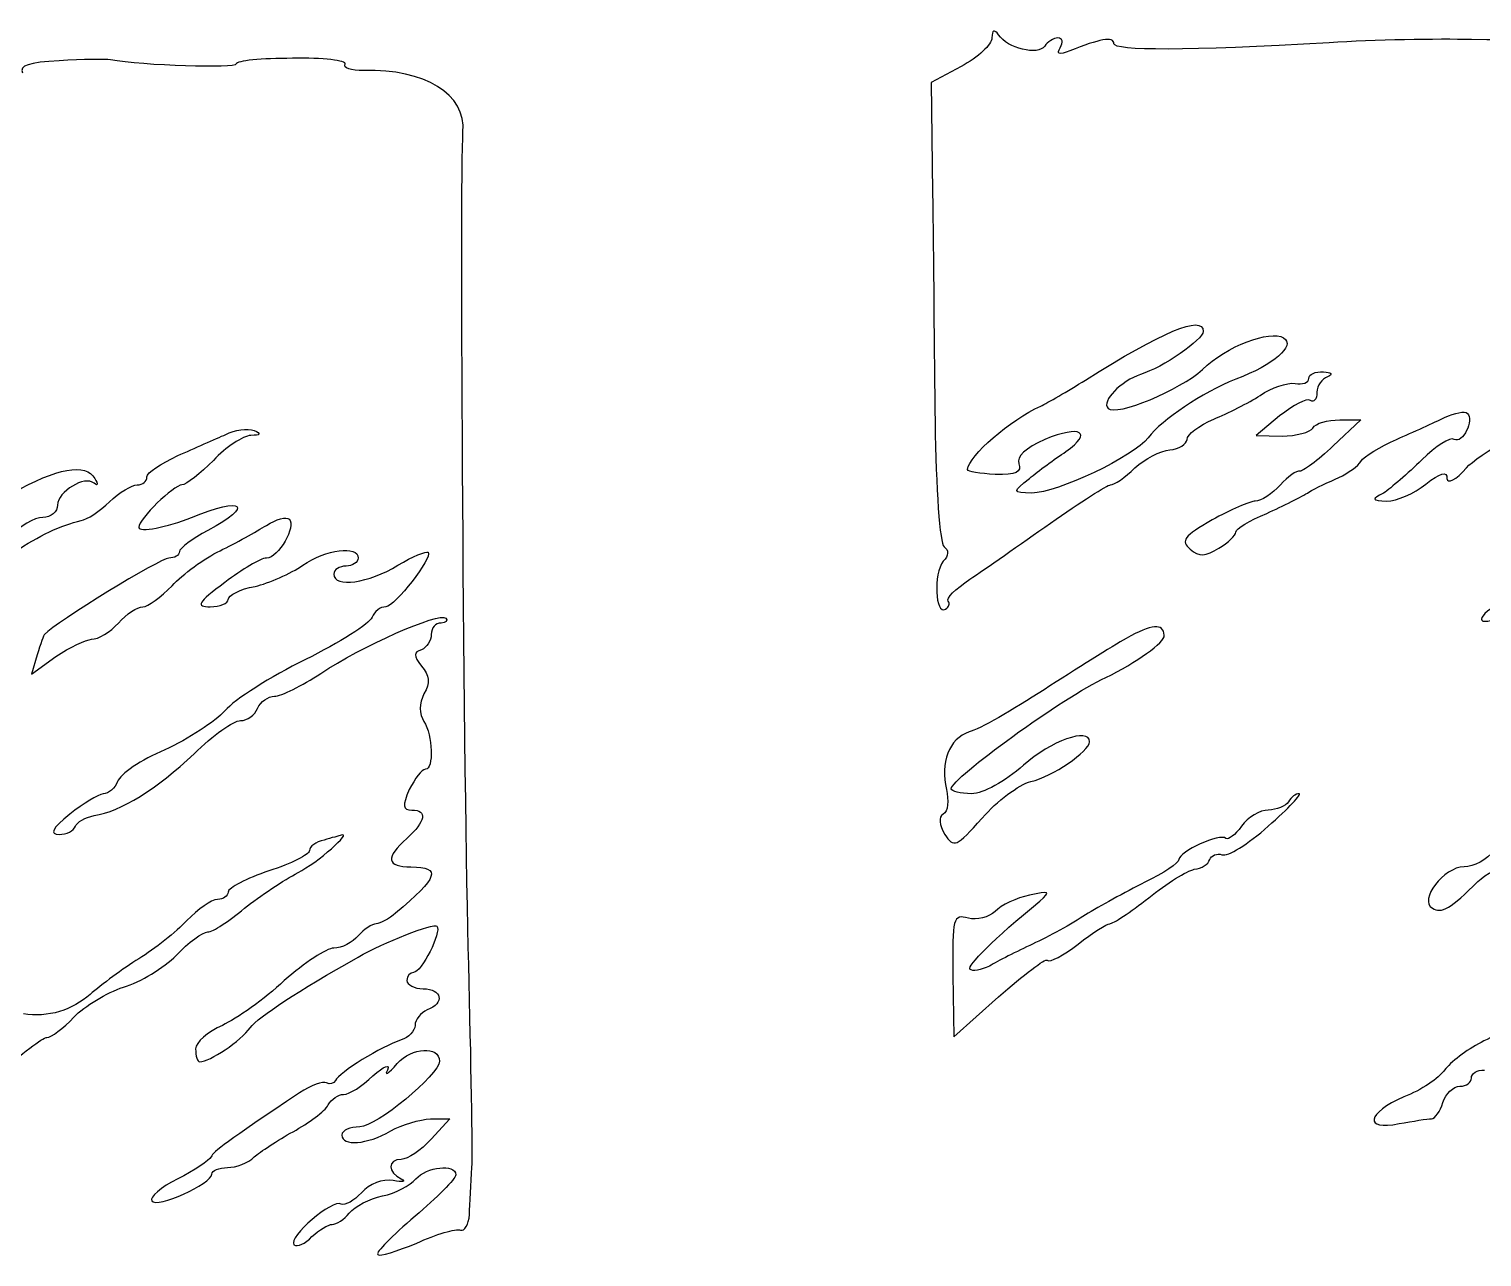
# Model space of a CAD drawing. Extents: x 0 to 69.4, y 0 to 30.3.
# Drawn here: x 47.389 to 50.493, y 20.449 to 23.072 of the extents above; entities that cross this region are included whole.
import ezdxf

# ---------------------------------------------------------------- set-up
doc = ezdxf.new("R2010")
doc.units = 0
doc.header["$MEASUREMENT"] = 0
doc.layers.get('0').update_dxf_attribs({"linetype": 'CONTINUOUS'})

msp = doc.modelspace()

# ---------------------------------------------------------------- linework, layer by layer
at = {"color": 0, "linetype": 'CONTINUOUS'}
for p, q in [((47.4533, 23.0043), (47.4533, 23.0043)), ((49.3803, 22.9921), (49.316, 22.9575)), ((49.316, 22.9575), (49.3194, 22.7231)), ((49.8976, 22.4262), (49.8976, 22.4262)), ((50.0608, 22.2457), (50.0104, 22.204)), ((50.2343, 22.2371), (50.1753, 22.1815)), ((50.1892, 22.2371), (50.2343, 22.2371)), ((50.0104, 22.204), (50.066, 22.2024)), ((49.7326, 21.7701), (49.7326, 21.7701)), ((47.4065, 21.7354), (47.3943, 21.6937)), ((47.3943, 21.6937), (47.4464, 21.7319)), ((50.0799, 21.4211), (50.0799, 21.4211)), ((48.0193, 21.3396), (48.0193, 21.3396)), ((49.3629, 21.0514), (49.3646, 20.9194)), ((49.3646, 20.9194), (49.4601, 21.0046)), ((48.2467, 20.7442), (48.2883, 20.7442)), ((48.2883, 20.7442), (48.2485, 20.7007))]:
    msp.add_line(p, q, dxfattribs=at)
for points in [[(49.4601, 23.0599), (49.4514, 23.0719), (49.4462, 23.0703), (49.4462, 23.0529)], [(50.8176, 23.0703), (50.7464, 23.0511), (50.651, 23.046), (50.4704, 23.0494)], [(49.4462, 23.0529), (49.4462, 23.039), (49.4167, 23.0113), (49.3803, 22.9921)], [(49.559, 23.0356), (49.5451, 23.0147), (49.4792, 23.0303), (49.4601, 23.0599)], [(49.5868, 23.0529), (49.5782, 23.0529), (49.5643, 23.0442), (49.559, 23.0356)], [(49.6129, 23.0251), (49.5886, 23.0164), (49.5833, 23.0182), (49.5921, 23.0321)], [(49.5921, 23.0321), (49.599, 23.0442), (49.5972, 23.0529), (49.5868, 23.0529)], [(49.7067, 23.0407), (49.7067, 23.0564), (49.6754, 23.0511), (49.6129, 23.0251)], [(50.1667, 23.0425), (49.8629, 23.0251), (49.7067, 23.0251), (49.7067, 23.0407)], [(50.4704, 23.0494), (50.3993, 23.0511), (50.2621, 23.0494), (50.1667, 23.0425)], [(47.4533, 23.0043), (47.3892, 23.0008), (47.3665, 22.9939), (47.3753, 22.9782)], [(47.5628, 23.006), (47.554, 23.0078), (47.5038, 23.0078), (47.4533, 23.0043)], [(47.8318, 22.9974), (47.8318, 22.9869), (47.6322, 22.9939), (47.5628, 23.006)], [(47.9517, 23.0094), (47.8857, 23.0094), (47.8318, 23.0043), (47.8318, 22.9974)], [(48.0644, 22.9974), (48.0679, 23.0043), (48.0176, 23.0113), (47.9517, 23.0094)], [(48.1044, 22.9835), (48.0767, 22.9835), (48.0593, 22.9886), (48.0644, 22.9974)], [(48.3161, 22.8515), (48.3231, 22.9332), (48.2346, 22.9869), (48.1044, 22.9835)], [(48.3283, 21.0739), (48.3179, 21.435), (48.3092, 22.7508), (48.3161, 22.8515)], [(49.3194, 22.7231), (49.3212, 22.5946), (49.3229, 22.3742), (49.3247, 22.2318)], [(49.6458, 22.3221), (49.809, 22.4246), (49.8976, 22.4628), (49.8976, 22.4262)], [(49.8976, 22.4262), (49.8976, 22.4089), (49.8108, 22.3482), (49.7639, 22.3343)], [(49.8958, 22.3447), (49.9479, 22.395), (50.04, 22.4297), (50.0694, 22.4124)], [(50.0694, 22.4124), (50.0954, 22.395), (50.0486, 22.3551), (49.9671, 22.3239)], [(50.46, 22.1346), (50.5051, 22.1867), (50.9322, 22.4158), (50.9565, 22.4019)], [(49.5504, 22.2665), (49.5643, 22.2735), (49.6076, 22.2978), (49.6458, 22.3221)], [(49.7639, 22.3343), (49.7222, 22.3204), (49.6789, 22.2769), (49.6944, 22.2614)], [(49.6944, 22.2614), (49.7118, 22.244), (49.849, 22.3012), (49.8958, 22.3447)], [(49.9671, 22.3239), (49.8942, 22.2943), (49.8108, 22.2387), (49.7796, 22.1989)], [(50.0938, 22.3151), (50.1093, 22.3117), (50.1232, 22.3169), (50.1232, 22.3256)], [(50.1232, 22.3256), (50.1232, 22.3343), (50.1371, 22.3412), (50.1544, 22.3394)], [(50.1632, 22.329), (50.151, 22.3256), (50.1406, 22.31), (50.1406, 22.2961)], [(50.1544, 22.3394), (50.1718, 22.3394), (50.1753, 22.3343), (50.1632, 22.329)], [(49.9201, 22.2387), (49.9497, 22.251), (49.9949, 22.2735), (50.0192, 22.2892)], [(50.0192, 22.2892), (50.0435, 22.3065), (50.0764, 22.3169), (50.0938, 22.3151)], [(50.1406, 22.2961), (50.1406, 22.2804), (50.1336, 22.2735), (50.1267, 22.2787)], [(49.3942, 22.1311), (49.3958, 22.1607), (49.4861, 22.2371), (49.5504, 22.2665)], [(50.1267, 22.2787), (50.1181, 22.2839), (50.0903, 22.2683), (50.0608, 22.2457)], [(50.4132, 22.2422), (50.4357, 22.2526), (50.4565, 22.2561), (50.4618, 22.251)], [(49.3247, 22.2318), (49.3264, 22.0912), (49.3351, 21.9715), (49.3438, 21.9662)], [(49.6042, 22.1693), (49.6632, 22.211), (49.6354, 22.2267), (49.559, 22.1954)], [(49.8629, 22.1954), (49.8629, 22.2058), (49.8889, 22.2249), (49.9201, 22.2387)], [(50.1319, 22.2197), (50.1371, 22.2301), (50.1632, 22.2371), (50.1892, 22.2371)], [(50.3107, 22.1954), (50.3454, 22.211), (50.3924, 22.2318), (50.4132, 22.2422)], [(50.4618, 22.251), (50.4774, 22.2371), (50.4514, 22.185), (50.434, 22.1954)], [(47.7068, 22.1607), (47.7415, 22.1762), (47.7885, 22.1971), (47.8093, 22.2058)], [(47.8631, 22.204), (47.8457, 22.2024), (47.8093, 22.1797), (47.7832, 22.1503)], [(47.8093, 22.2058), (47.8283, 22.2162), (47.8561, 22.2197), (47.87, 22.2144)], [(47.87, 22.2144), (47.8857, 22.2075), (47.8839, 22.204), (47.8631, 22.204)], [(49.559, 22.1954), (49.5174, 22.1762), (49.4983, 22.1589), (49.5035, 22.1433)], [(49.7796, 22.1989), (49.75, 22.1589), (49.5851, 22.0808), (49.5313, 22.0808)], [(49.8264, 22.1728), (49.8456, 22.1746), (49.8629, 22.185), (49.8629, 22.1954)], [(50.066, 22.2024), (50.0954, 22.2024), (50.1267, 22.211), (50.1319, 22.2197)], [(50.2343, 22.1485), (50.2413, 22.1589), (50.276, 22.1797), (50.3107, 22.1954)], [(50.434, 22.1954), (50.4253, 22.2006), (50.394, 22.1815), (50.3646, 22.1519)], [(49.5261, 22.1121), (49.5451, 22.1276), (49.5799, 22.1537), (49.6042, 22.1693)], [(49.7518, 22.1346), (49.7726, 22.1537), (49.8056, 22.1711), (49.8264, 22.1728)], [(50.1753, 22.1815), (50.1424, 22.1503), (50.1093, 22.126), (50.1042, 22.1276)], [(47.3544, 22.0808), (47.4482, 22.1346), (47.5107, 22.145), (47.5297, 22.1121)], [(47.6408, 22.1156), (47.6408, 22.1242), (47.6704, 22.1433), (47.7068, 22.1607)], [(47.7832, 22.1503), (47.7554, 22.1225), (47.7242, 22.0982), (47.7156, 22.0982)], [(49.4532, 22.1207), (49.4201, 22.1225), (49.3942, 22.126), (49.3942, 22.1311)], [(49.5035, 22.1433), (49.5104, 22.126), (49.4983, 22.119), (49.4532, 22.1207)], [(49.6997, 22.0982), (49.7067, 22.0982), (49.731, 22.1137), (49.7518, 22.1346)], [(50.1875, 22.1137), (50.2065, 22.1242), (50.2292, 22.1381), (50.2343, 22.1485)], [(50.3646, 22.1519), (50.335, 22.1225), (50.2986, 22.0912), (50.2829, 22.0808)], [(50.4183, 22.1121), (50.4183, 22.0999), (50.4375, 22.1086), (50.46, 22.1346)], [(47.5281, 22.1017), (47.5089, 22.119), (47.4499, 22.0843), (47.4499, 22.0547)], [(47.5297, 22.1121), (47.5367, 22.0999), (47.5367, 22.0947), (47.5281, 22.1017)], [(47.62, 22.0982), (47.6322, 22.0982), (47.6408, 22.1051), (47.6408, 22.1156)], [(49.5313, 22.0808), (49.4896, 22.0825), (49.4896, 22.0825), (49.5261, 22.1121)], [(50.1042, 22.1276), (50.0972, 22.1294), (50.0781, 22.1156), (50.0625, 22.0982)], [(50.1232, 22.0825), (50.1371, 22.0912), (50.1667, 22.1051), (50.1875, 22.1137)], [(50.2899, 22.0635), (50.3107, 22.0635), (50.3472, 22.079), (50.3732, 22.0999)], [(50.3732, 22.0999), (50.4044, 22.1242), (50.4183, 22.1276), (50.4183, 22.1121)], [(47.561, 22.0617), (47.5818, 22.0825), (47.6096, 22.0982), (47.62, 22.0982)], [(47.7156, 22.0982), (47.6982, 22.0982), (47.6235, 22.0253), (47.6235, 22.0079)], [(47.7364, 22.0287), (47.8475, 22.0739), (47.8718, 22.0547), (47.7711, 22.001)], [(49.5712, 22.0165), (49.6354, 22.0617), (49.6928, 22.0982), (49.6997, 22.0982)], [(50.0625, 22.0982), (50.0451, 22.079), (50.0208, 22.0635), (50.0087, 22.0635)], [(50.0331, 22.0374), (50.0676, 22.0531), (50.1093, 22.0739), (50.1232, 22.0825)], [(50.2829, 22.0808), (50.2569, 22.0669), (50.2569, 22.0651), (50.2899, 22.0635)], [(47.4499, 22.0547), (47.4499, 22.0408), (47.436, 22.0287), (47.4186, 22.0287)], [(47.5003, 22.0218), (47.5124, 22.0235), (47.5401, 22.0426), (47.561, 22.0617)], [(50.0087, 22.0635), (49.9983, 22.0635), (49.9549, 22.0443), (49.9167, 22.0235)], [(47.4186, 22.0287), (47.4012, 22.0287), (47.3683, 22.0097), (47.3457, 21.9854)], [(47.3596, 21.9558), (47.4082, 21.9889), (47.4586, 22.0131), (47.5003, 22.0218)], [(47.6235, 22.0079), (47.6235, 21.9958), (47.6843, 22.0079), (47.7364, 22.0287)], [(47.7971, 21.9576), (47.8301, 21.9732), (47.8753, 21.9993), (47.8961, 22.0114)], [(47.8961, 22.0114), (47.9169, 22.0253), (47.9394, 22.0304), (47.9447, 22.0253)], [(47.9447, 22.0253), (47.9603, 22.0097), (47.9221, 21.9419), (47.8961, 21.9419)], [(49.3993, 21.8968), (49.4306, 21.9176), (49.5069, 21.9715), (49.5712, 22.0165)], [(49.9167, 22.0235), (49.856, 21.9889), (49.849, 21.9785), (49.8699, 21.9611)], [(49.9671, 21.9975), (49.9671, 22.0044), (49.9965, 22.0218), (50.0331, 22.0374)], [(47.7711, 22.001), (47.7381, 21.9836), (47.7103, 21.9628), (47.7103, 21.9558)], [(49.9306, 21.9628), (49.9514, 21.975), (49.9671, 21.9906), (49.9671, 21.9975)], [(47.7103, 21.9558), (47.7103, 21.9472), (47.6999, 21.9419), (47.6878, 21.9419)], [(47.6947, 21.8829), (47.7172, 21.9072), (47.7642, 21.9419), (47.7971, 21.9576)], [(47.9742, 21.9264), (48.0228, 21.9611), (48.0922, 21.9697), (48.0922, 21.9419)], [(48.2415, 21.9542), (48.2519, 21.9437), (48.1703, 21.8378), (48.1512, 21.8378)], [(48.1772, 21.9264), (48.2085, 21.9454), (48.2381, 21.9576), (48.2415, 21.9542)], [(49.3438, 21.9662), (49.3542, 21.9593), (49.3542, 21.9472), (49.3421, 21.935)], [(49.8699, 21.9611), (49.8889, 21.9437), (49.9028, 21.9454), (49.9306, 21.9628)], [(47.6878, 21.9419), (47.6704, 21.9419), (47.4464, 21.8049), (47.4221, 21.7787)], [(47.8961, 21.9419), (47.8839, 21.9419), (47.844, 21.9176), (47.8075, 21.8899)], [(47.8718, 21.8812), (47.9012, 21.8882), (47.9482, 21.909), (47.9742, 21.9264)], [(48.0401, 21.9072), (48.0401, 21.8778), (48.1149, 21.8882), (48.1772, 21.9264)], [(48.0663, 21.9246), (48.0524, 21.9246), (48.0401, 21.9176), (48.0401, 21.9072)], [(48.0922, 21.9419), (48.0922, 21.9333), (48.0801, 21.9246), (48.0663, 21.9246)], [(49.3421, 21.935), (49.3212, 21.909), (49.3247, 21.8187), (49.3472, 21.8326)], [(47.6322, 21.8378), (47.6426, 21.8378), (47.6704, 21.8586), (47.6947, 21.8829)], [(47.8075, 21.8899), (47.7485, 21.8465), (47.745, 21.8378), (47.7762, 21.8378)], [(49.3525, 21.85), (49.3472, 21.8551), (49.3681, 21.876), (49.3993, 21.8968)], [(47.7762, 21.8378), (47.7971, 21.8378), (47.8144, 21.8447), (47.8144, 21.8535)], [(47.8144, 21.8535), (47.8144, 21.8621), (47.8406, 21.876), (47.8718, 21.8812)], [(50.5642, 21.8621), (50.4947, 21.8326), (50.4635, 21.7926), (50.5243, 21.8118)], [(47.5801, 21.8031), (47.5975, 21.8222), (47.62, 21.8378), (47.6322, 21.8378)], [(48.0124, 21.6954), (48.0975, 21.7528), (48.2658, 21.8274), (48.2797, 21.8135)], [(48.1512, 21.8378), (48.1392, 21.8378), (48.1269, 21.8274), (48.1218, 21.8153)], [(49.3472, 21.8326), (49.3542, 21.8378), (49.3576, 21.8447), (49.3525, 21.85)], [(47.5228, 21.7683), (47.5367, 21.7683), (47.5628, 21.784), (47.5801, 21.8031)], [(48.1218, 21.8153), (48.1165, 21.8014), (48.0524, 21.7614), (47.9794, 21.725)], [(48.2693, 21.8031), (48.2571, 21.8031), (48.2485, 21.7926), (48.2485, 21.7787)], [(48.2797, 21.8135), (48.2849, 21.8083), (48.2797, 21.8031), (48.2693, 21.8031)], [(49.8143, 21.7771), (49.8125, 21.8031), (49.7882, 21.8014), (49.7326, 21.7701)], [(47.4221, 21.7787), (47.4204, 21.7787), (47.4135, 21.7579), (47.4065, 21.7354)], [(47.4464, 21.7319), (47.476, 21.751), (47.5107, 21.7683), (47.5228, 21.7683)], [(48.2485, 21.7787), (48.2485, 21.7649), (48.2381, 21.751), (48.2276, 21.7458)], [(49.7326, 21.7701), (49.7049, 21.7544), (49.625, 21.7042), (49.5574, 21.6607)], [(49.6893, 21.6868), (49.7535, 21.7181), (49.816, 21.7614), (49.8143, 21.7771)], [(48.2276, 21.7458), (48.2103, 21.7406), (48.2103, 21.7336), (48.2276, 21.7111)], [(47.9794, 21.725), (47.9047, 21.6885), (47.8283, 21.6399), (47.8075, 21.6156)], [(48.2276, 21.7111), (48.245, 21.6919), (48.2467, 21.6746), (48.2328, 21.6521)], [(47.9135, 21.6468), (47.9274, 21.6468), (47.9725, 21.6694), (48.0124, 21.6954)], [(49.3594, 21.4489), (49.3594, 21.4715), (49.599, 21.6451), (49.6893, 21.6868)], [(47.8769, 21.6208), (47.8839, 21.6347), (47.8996, 21.6468), (47.9135, 21.6468)], [(48.2328, 21.6521), (48.2224, 21.6312), (48.2224, 21.6086), (48.2328, 21.5931)], [(49.5574, 21.6607), (49.4914, 21.6174), (49.4185, 21.5757), (49.3976, 21.5704)], [(47.8075, 21.6156), (47.7867, 21.5931), (47.7294, 21.5549), (47.679, 21.5322)], [(47.8406, 21.5947), (47.8561, 21.5947), (47.8718, 21.6069), (47.8769, 21.6208)], [(47.7415, 21.5236), (47.7815, 21.5635), (47.8267, 21.5947), (47.8406, 21.5947)], [(48.2328, 21.5931), (48.2519, 21.5635), (48.2536, 21.4906), (48.2363, 21.4906)], [(49.6546, 21.5496), (49.6546, 21.5808), (49.5712, 21.5514), (49.5139, 21.4993)], [(49.3976, 21.5704), (49.3542, 21.5565), (49.3351, 21.5044), (49.349, 21.4472)], [(49.5296, 21.4646), (49.5747, 21.475), (49.6546, 21.5287), (49.6546, 21.5496)], [(47.5281, 21.3917), (47.5853, 21.4003), (47.6617, 21.4489), (47.7415, 21.5236)], [(47.679, 21.5322), (47.6288, 21.5114), (47.5836, 21.4801), (47.5783, 21.4646)], [(48.2363, 21.4906), (48.2276, 21.4906), (48.2137, 21.4715), (48.2015, 21.4472)], [(49.5139, 21.4993), (49.474, 21.4646), (49.4271, 21.4385), (49.4028, 21.4385)], [(47.5783, 21.4646), (47.5732, 21.4507), (47.5593, 21.4385), (47.5471, 21.4385)], [(49.4028, 21.4385), (49.3785, 21.4385), (49.3594, 21.4437), (49.3594, 21.4489)], [(49.4254, 21.3864), (49.4567, 21.4229), (49.5035, 21.4576), (49.5296, 21.4646)], [(47.5471, 21.4385), (47.5367, 21.4368), (47.5054, 21.4176), (47.476, 21.3951)], [(48.2015, 21.4472), (48.186, 21.4125), (48.1876, 21.4037), (48.2068, 21.4037)], [(49.349, 21.4472), (49.3542, 21.4246), (49.3525, 21.4003), (49.3421, 21.3951)], [(50.0365, 21.369), (50.0799, 21.4072), (50.1093, 21.4385), (50.1024, 21.4385)], [(50.0799, 21.4211), (50.0746, 21.4125), (50.0539, 21.4037), (50.0365, 21.4037)], [(50.1024, 21.4385), (50.0954, 21.4385), (50.085, 21.4315), (50.0799, 21.4211)], [(47.476, 21.3951), (47.4378, 21.3639), (47.4325, 21.3517), (47.4533, 21.3517)], [(47.4881, 21.369), (47.4915, 21.3778), (47.5089, 21.3882), (47.5281, 21.3917)], [(48.2068, 21.4037), (48.2415, 21.4037), (48.2363, 21.3794), (48.1964, 21.3431)], [(49.3421, 21.3951), (49.3317, 21.3882), (49.3333, 21.3725), (49.3456, 21.3517)], [(49.3456, 21.3517), (49.3646, 21.3222), (49.3699, 21.3239), (49.4254, 21.3864)], [(50.0365, 21.4037), (50.0192, 21.4037), (49.9931, 21.3882), (49.9792, 21.369)], [(47.4533, 21.3517), (47.469, 21.3517), (47.4846, 21.3586), (47.4881, 21.369)], [(47.9637, 21.2701), (48.0054, 21.291), (48.0818, 21.3586), (48.0558, 21.35)], [(49.9462, 21.3431), (49.934, 21.3551), (49.8456, 21.3153), (49.8456, 21.2979)], [(49.9375, 21.3083), (49.9497, 21.3031), (49.9931, 21.3308), (50.0365, 21.369)], [(49.9792, 21.369), (49.9653, 21.35), (49.9514, 21.3396), (49.9462, 21.3431)], [(48.0193, 21.3396), (48.0019, 21.3361), (47.9881, 21.3257), (47.9881, 21.3169)], [(48.0558, 21.35), (48.0524, 21.3482), (48.035, 21.3447), (48.0193, 21.3396)], [(48.1964, 21.3431), (48.1496, 21.3014), (48.1531, 21.2822), (48.205, 21.2822)], [(47.9881, 21.3169), (47.9881, 21.3083), (47.9499, 21.2892), (47.9012, 21.2736)], [(49.8456, 21.2979), (49.8456, 21.291), (49.8125, 21.2683), (49.7726, 21.2493)], [(49.8785, 21.2771), (49.8942, 21.2787), (49.9081, 21.2875), (49.9115, 21.2979)], [(49.9115, 21.2979), (49.915, 21.3065), (49.9271, 21.3118), (49.9375, 21.3083)], [(50.519, 21.3169), (50.5035, 21.2979), (50.4757, 21.2822), (50.4549, 21.2822)], [(47.9012, 21.2736), (47.8544, 21.2579), (47.8144, 21.2371), (47.8144, 21.2285)], [(47.8492, 21.1937), (47.8822, 21.2197), (47.9343, 21.2544), (47.9637, 21.2701)], [(48.205, 21.2822), (48.271, 21.2822), (48.264, 21.2597), (48.1721, 21.1833)], [(49.7813, 21.2162), (49.8194, 21.2475), (49.8629, 21.2736), (49.8785, 21.2771)], [(50.4549, 21.2822), (50.4114, 21.2822), (50.3576, 21.2111), (50.3871, 21.1937)], [(50.4843, 21.251), (50.5, 21.2667), (50.5347, 21.284), (50.5624, 21.291)], [(49.5486, 21.2093), (49.5729, 21.2301), (49.5694, 21.2319), (49.5261, 21.2215)], [(49.7726, 21.2493), (49.731, 21.2285), (49.6754, 21.1972), (49.6458, 21.1799)], [(50.3871, 21.1937), (50.4063, 21.1815), (50.4271, 21.1937), (50.4843, 21.251)], [(47.7919, 21.2128), (47.7781, 21.2128), (47.7503, 21.1919), (47.726, 21.1676)], [(47.8144, 21.2285), (47.8144, 21.2197), (47.804, 21.2128), (47.7919, 21.2128)], [(49.3993, 21.0636), (49.3924, 21.0704), (49.4497, 21.1278), (49.5486, 21.2093)], [(49.5261, 21.2215), (49.5, 21.2162), (49.4653, 21.2007), (49.4532, 21.1868)], [(49.6979, 21.1607), (49.7049, 21.1607), (49.7414, 21.185), (49.7813, 21.2162)], [(47.7711, 21.1433), (47.7815, 21.1433), (47.8163, 21.166), (47.8492, 21.1937)], [(48.1721, 21.1833), (48.1582, 21.1711), (48.1392, 21.1607), (48.1304, 21.1607)], [(49.3958, 21.1729), (49.3629, 21.1815), (49.3611, 21.1729), (49.3629, 21.0514)], [(49.4532, 21.1868), (49.4393, 21.1746), (49.4132, 21.1676), (49.3958, 21.1729)], [(49.6458, 21.1799), (49.6181, 21.1607), (49.566, 21.1329), (49.5331, 21.1174)], [(47.726, 21.1676), (47.7033, 21.1433), (47.6582, 21.1069), (47.6235, 21.0861)], [(47.7033, 21.0931), (47.7294, 21.1208), (47.7607, 21.1433), (47.7711, 21.1433)], [(48.0922, 21.0896), (48.1461, 21.1208), (48.2536, 21.1625), (48.2606, 21.1556)], [(48.1304, 21.1607), (48.1218, 21.1607), (48.1044, 21.1486), (48.0922, 21.1347)], [(48.2606, 21.1556), (48.271, 21.1433), (48.2276, 21.0567), (48.2103, 21.0567)], [(49.6303, 21.1174), (49.6615, 21.1417), (49.6928, 21.1607), (49.6979, 21.1607)], [(48.0401, 21.1086), (48.0246, 21.1086), (47.9776, 21.0774), (47.9343, 21.0393)], [(48.0922, 21.1347), (48.0801, 21.1208), (48.0575, 21.1086), (48.0401, 21.1086)], [(49.5331, 21.1174), (49.5, 21.1017), (49.4583, 21.0808), (49.441, 21.0704)], [(49.5643, 21.0826), (49.5694, 21.0774), (49.599, 21.0931), (49.6303, 21.1174)], [(47.6235, 21.0861), (47.5906, 21.0653), (47.5436, 21.0306), (47.5193, 21.0097)], [(47.5906, 21.0254), (47.6269, 21.0358), (47.6774, 21.0669), (47.7033, 21.0931)], [(47.8614, 20.9386), (47.8804, 20.9629), (47.9637, 21.0167), (48.0922, 21.0896)], [(49.4601, 21.0046), (49.5139, 21.0514), (49.5608, 21.0878), (49.5643, 21.0826)], [(48.2103, 21.0567), (48.2033, 21.0567), (48.1964, 21.0497), (48.1964, 21.0393)], [(48.3353, 20.64), (48.3369, 20.6729), (48.3335, 20.8692), (48.3283, 21.0739)], [(49.441, 21.0704), (49.4219, 21.0618), (49.4046, 21.0583), (49.3993, 21.0636)], [(47.4846, 20.9611), (47.5072, 20.9854), (47.5558, 21.0132), (47.5906, 21.0254)], [(47.9343, 21.0393), (47.8926, 20.9993), (47.8318, 20.9576), (47.8024, 20.9437)], [(48.1964, 21.0393), (48.1964, 21.0306), (48.2119, 21.0219), (48.2311, 21.0219)], [(48.2311, 21.0219), (48.271, 21.0219), (48.2779, 20.9907), (48.2397, 20.9768)], [(47.5193, 21.0097), (47.4829, 20.9768), (47.429, 20.9594), (47.3769, 20.9681)], [(47.4274, 20.9178), (47.436, 20.9178), (47.4621, 20.9368), (47.4846, 20.9611)], [(48.2397, 20.9768), (48.2258, 20.9699), (48.2137, 20.956), (48.2137, 20.9437)], [(50.6006, 20.9699), (50.5728, 20.9507), (50.5225, 20.9229), (50.4913, 20.9074)], [(47.8024, 20.9437), (47.7711, 20.9299), (47.745, 20.9074), (47.745, 20.8935)], [(47.7538, 20.8657), (47.7746, 20.8657), (47.8422, 20.9108), (47.8614, 20.9386)], [(48.2137, 20.9437), (48.2137, 20.9317), (48.1999, 20.9178), (48.1842, 20.9125)], [(47.3249, 20.8396), (47.3718, 20.8831), (47.4186, 20.9178), (47.4274, 20.9178)], [(47.745, 20.8935), (47.745, 20.8778), (47.7485, 20.8657), (47.7538, 20.8657)], [(48.1842, 20.9125), (48.1426, 20.8986), (48.0506, 20.8431), (48.0436, 20.8257)], [(48.1756, 20.8622), (48.2068, 20.8969), (48.2658, 20.9004), (48.2658, 20.8674)], [(50.4913, 20.9074), (50.46, 20.8917), (50.4253, 20.8639), (50.4132, 20.8483)], [(48.2658, 20.8674), (48.2658, 20.8379), (48.1304, 20.7268), (48.0957, 20.7268)], [(48.1235, 20.8361), (48.1478, 20.8569), (48.1617, 20.8622), (48.1547, 20.8483)], [(48.1547, 20.8483), (48.1478, 20.8344), (48.1565, 20.8396), (48.1756, 20.8622)], [(48.061, 20.7962), (48.0732, 20.7962), (48.101, 20.8136), (48.1235, 20.8361)], [(50.4132, 20.8483), (50.401, 20.831), (50.3628, 20.8049), (50.3264, 20.791)], [(50.4461, 20.8136), (50.46, 20.8136), (50.4704, 20.8222), (50.4704, 20.831)], [(50.4704, 20.831), (50.4704, 20.8414), (50.4826, 20.8483), (50.4982, 20.8483)], [(47.9672, 20.7997), (47.8093, 20.6937), (47.7832, 20.6747), (47.7781, 20.6625)], [(48.0246, 20.8206), (48.0176, 20.8257), (47.9915, 20.8153), (47.9672, 20.7997)], [(48.0436, 20.8257), (48.0401, 20.8187), (48.0315, 20.8171), (48.0246, 20.8206)], [(48.0281, 20.7736), (48.035, 20.7858), (48.0506, 20.7962), (48.061, 20.7962)], [(50.4097, 20.7789), (50.4149, 20.7979), (50.4322, 20.8136), (50.4461, 20.8136)], [(47.9533, 20.7164), (47.9864, 20.7354), (48.0211, 20.7597), (48.0281, 20.7736)], [(50.3264, 20.791), (50.2465, 20.7562), (50.2396, 20.7181), (50.316, 20.7337)], [(50.3854, 20.7442), (50.3924, 20.7442), (50.4044, 20.7597), (50.4097, 20.7789)], [(48.1617, 20.7181), (48.186, 20.7319), (48.2242, 20.7424), (48.2467, 20.7442)], [(50.316, 20.7337), (50.3454, 20.7389), (50.3767, 20.7442), (50.3854, 20.7442)], [(47.87, 20.6625), (47.8822, 20.6729), (47.9204, 20.699), (47.9533, 20.7164)], [(48.0957, 20.7268), (48.0749, 20.7268), (48.0575, 20.7199), (48.0575, 20.7094)], [(48.0575, 20.7094), (48.0575, 20.6851), (48.1114, 20.6886), (48.1617, 20.7181)], [(48.2485, 20.7007), (48.2258, 20.6764), (48.1981, 20.6574), (48.1842, 20.6574)], [(47.7781, 20.6625), (47.7746, 20.6556), (47.7415, 20.6331), (47.7068, 20.6157)], [(47.8128, 20.64), (47.8318, 20.64), (47.8579, 20.6504), (47.87, 20.6625)], [(48.1842, 20.6574), (48.1547, 20.6574), (48.1547, 20.6296), (48.1842, 20.6157)], [(48.2154, 20.6157), (48.2381, 20.6417), (48.3006, 20.6486), (48.3006, 20.6243)], [(47.7068, 20.6157), (47.6704, 20.5983), (47.6461, 20.5758), (47.6512, 20.5689)], [(47.6512, 20.5689), (47.6617, 20.5515), (47.7797, 20.6053), (47.7797, 20.6261)], [(47.7797, 20.6261), (47.7797, 20.6331), (47.7954, 20.64), (47.8128, 20.64)], [(48.1669, 20.6122), (48.1443, 20.6157), (48.1165, 20.6053), (48.0992, 20.5862)], [(48.1443, 20.5793), (48.1721, 20.5844), (48.2033, 20.6018), (48.2154, 20.6157)], [(48.1842, 20.6157), (48.1946, 20.6087), (48.1876, 20.6087), (48.1669, 20.6122)], [(48.3006, 20.6243), (48.3006, 20.6157), (48.2606, 20.5758), (48.2137, 20.5358)], [(48.33, 20.5393), (48.33, 20.5619), (48.3335, 20.6069), (48.3353, 20.64)], [(48.0992, 20.5862), (48.0836, 20.5689), (48.0644, 20.5585), (48.0558, 20.5619)], [(48.0732, 20.5428), (48.0853, 20.5567), (48.1165, 20.574), (48.1443, 20.5793)], [(48.0558, 20.5619), (48.0385, 20.574), (47.9413, 20.4907), (47.9551, 20.4751)], [(47.9933, 20.4925), (48.0089, 20.5064), (48.0281, 20.5185), (48.0367, 20.5185)], [(48.0367, 20.5185), (48.0454, 20.5185), (48.0628, 20.5289), (48.0732, 20.5428)], [(48.2137, 20.5358), (48.1651, 20.4942), (48.1288, 20.4578), (48.1339, 20.4543)], [(48.311, 20.5064), (48.3196, 20.5029), (48.3283, 20.5185), (48.33, 20.5393)], [(47.9551, 20.4751), (47.9621, 20.4699), (47.9794, 20.4768), (47.9933, 20.4925)], [(48.2172, 20.4786), (48.2589, 20.4976), (48.3006, 20.5099), (48.311, 20.5064)], [(48.1339, 20.4543), (48.1374, 20.449), (48.1756, 20.4612), (48.2172, 20.4786)]]:
    msp.add_open_spline(points, degree=3, dxfattribs=at)

doc.saveas('drawing.dxf')
